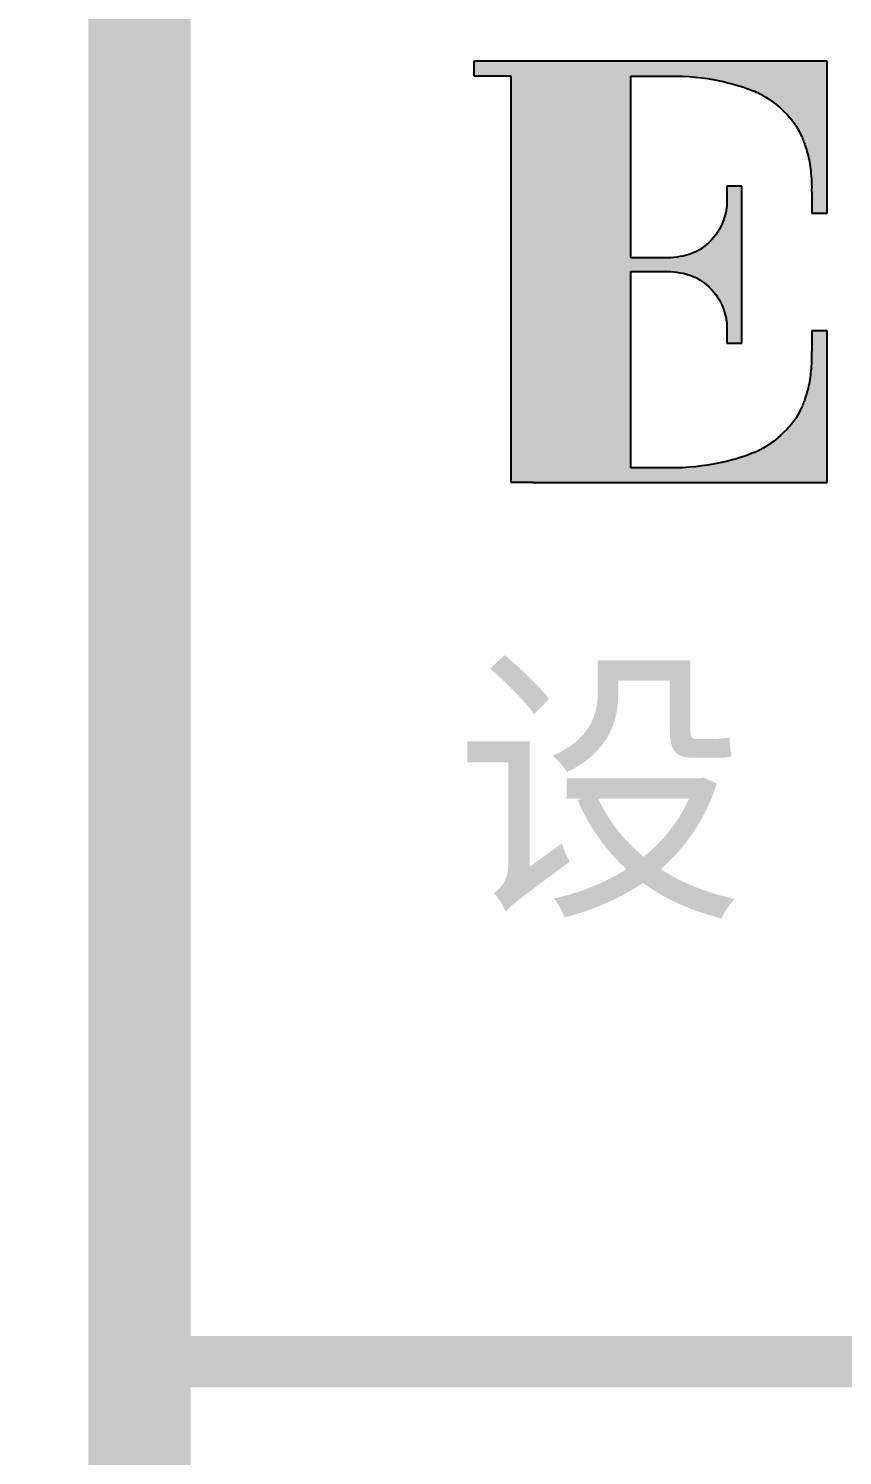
# Model space of a CAD drawing. Extents: x -8792 to 174344, y -43961 to 62816.
# Drawn here: x 71084 to 72992, y 34494 to 37840 of the extents above; entities that cross this region are included whole.
import ezdxf
from ezdxf.enums import TextEntityAlignment as Align
from ezdxf.xclip import XClip

# ---------------------------------------------------------------- set-up
doc = ezdxf.new("R2010")
doc.units = 0
doc.header["$LTSCALE"] = 50
doc.header["$XCLIPFRAME"] = 0
doc.linetypes.add('DOT2', pattern=[0.125, 0, -0.125])
for name, color, linetype in [('#幕墙线-平面', 7, 'Continuous'), ('#标注', 1, 'Continuous'), ('2017_11-sheet-LOGO$0$C-SHET-TTLB', 11, 'Continuous'), ('2017_11-sheet-R$0$C-SHET-TTLB', 11, 'Continuous'), ('A-FLOR-OTLN', 4, 'DOT2'), ('C-SHET-SHBD', 11, 'Continuous'), ('C-SHET-TTLB', 11, 'Continuous'), ('DIM', 173, 'Continuous'), ('吊顶', 7, 'Continuous'), ('通-图框-文字', 4, 'Continuous')]:
    doc.layers.add(name, color=color, linetype=linetype)
doc.styles.add('2017_11-sheet-LOGO$0$黑体', font='')
doc.styles.add('XD-2008', font='xd-hzs.shx', dxfattribs={"width": 0.7, "bigfont": 'xd-hztxt.shx'})
doc.styles.add('XD2008', font='@1romans.shx', dxfattribs={"width": 0.7, "bigfont": '!hztxt.shx'})
doc.styles.get('2017_11-sheet-LOGO$0$黑体').set_extended_font_data('SimHei')

# ---------------------------------------------------------------- blocks, each defined once
blk = doc.blocks.new('A$Cbd8d7c8c')
at = {"layer": 'A-FLOR-OTLN', "color": 8}
blk.add_lwpolyline([(-22721.2, -15689.9), (-43719.4, -33393.2, 0.413756), (-43991.6, -36561, 0.189672), (122158.2, -126683, 0.414786), (124666, -124719.5), (133885.2, -48361.9, 0.379931), (116453.3, -23207.9, 0.236452)], format="xyb", dxfattribs=at)
at = {"layer": '吊顶', "const_width": 3}
blk.add_lwpolyline([(36525.2, -42886.2, 0.056654), (31389.8, -41079.3), (30859.1, -40957.8, -0.112536), (21289.5, -36343.7, -0.028917), (3039, -19971, 0.413532), (-633.6, -19953.4), (-31397.9, -50352.8, 0.414781), (-31416.3, -54033.3, 0.170492), (123964.3, -129414.7, 0.412564), (126841.2, -127143.2), (136317.5, -48655.6, 1.269195), (87076.8, -54393.3)], format="xyb", dxfattribs=at)
blk = doc.blocks.new('A$C80b62fe7')
at = {"layer": '#幕墙线-平面'}
for points in [[(-78821.9, 63164.4, 0.005574), (-75982.2, 59854.4, 0.004935), (-73406.8, 56977.1, 0.059294), (-38419.2, 26758.1, 0.058599), (2176, 5784.2, 0.058599)], [(-80806.3, 61500, 0.005574), (-77929, 58146.2, 0.004935), (-75319.6, 55230.8, 0.059294), (-39868.7, 24611.7, 0.058599), (1264.1, 3360.1, 0.058599)], [(-81572.5, 60857.4, 0.005574), (-78680.7, 57486.7, 0.004935), (-76058.1, 54556.5, 0.059294), (-40428.3, 23782.9, 0.058599), (912, 2424.1, 0.058599)], [(-83556.9, 59193, 0.005574), (-80627.5, 55778.5, 0.004935), (-77970.8, 52810.2, 0.059294), (-41877.8, 21636.5, 0.058599), (0, 0, 0.058599)], [(-83756.1, 59025.9, 0.005574), (-80823, 55607, 0.004935), (-78162.8, 52634.9, 0.059294), (-42023.3, 21421, 0.058599), (-91.5, -243.3, 0.058599)]]:
    blk.add_lwpolyline(points, format="xyb", dxfattribs=at)
blk.add_arc((71051.6, 188867.4), 195350, 213.426702, 249.381401, dxfattribs=at)
blk = doc.blocks.new('A$C8c38d97e')
at = {"layer": '#幕墙线-平面', "color": 4, "ltscale": 10}
for points in [[(-149873.4, -125692.4, 0.005574), (-147033.8, -129002.4, 0.004935), (-144458.4, -131879.8, 0.059294), (-109470.8, -162098.8, 0.058599), (-68875.6, -183072.6, 0.058599)], [(-151857.8, -127356.8, 0.005574), (-148980.6, -130710.6, 0.004935), (-146371.1, -133626.1, 0.059294), (-110920.3, -164245.2, 0.058599), (-69787.5, -185496.8, 0.058599)], [(-152624, -127999.4, 0.005574), (-149732.3, -131370.2, 0.004935), (-147109.6, -134300.3, 0.059294), (-111479.9, -165073.9, 0.058599), (-70139.6, -186432.7, 0.058599)], [(-154608.5, -129663.8, 0.005574), (-151679.1, -133078.4, 0.004935), (-149022.4, -136046.6, 0.059294), (-112929.4, -167220.3, 0.058599), (-71051.6, -188856.8, 0.058599)]]:
    blk.add_lwpolyline(points, format="xyb", dxfattribs=at)
at = {"layer": 'DIM', "color": 4, "ltscale": 10}
blk.add_blockref('A$C80b62fe7', (-71051.6, -188856.8), dxfattribs=at)
blk = doc.blocks.new('YREYTRTJHGJHGJ')
at = {"layer": '#标注', "ltscale": 300}
blk.add_blockref('A$C8c38d97e', (917729.6, 422226.7), dxfattribs=at)
blk = doc.blocks.new('华东院_土建2018EcadiA3_2022_02-sheet-LOGO', base_point=(415.294, 161.488))
at = {"layer": '2017_11-sheet-LOGO$0$C-SHET-TTLB'}
h = blk.add_hatch(color=256, dxfattribs=at)
h.dxf.hatch_style = 2
edge = h.paths.add_edge_path()
edge.add_spline(control_points=[(343.92, 176.734), (343.92, 176.734), (343.92, 176.563), (343.92, 176.563), (343.92, 176.563), (344.352, 176.563), (344.352, 176.563), (344.352, 176.563), (344.352, 175.639), (344.352, 175.639), (344.352, 175.639), (344.352, 172.887), (344.352, 172.887), (344.352, 172.887), (344.352, 171.797), (344.352, 171.797), (344.352, 171.797), (344.612, 171.797), (344.612, 171.797), (344.612, 171.797), (344.612, 171.793), (344.612, 171.793), (344.612, 171.793), (345.765, 171.793), (345.765, 171.793), (345.765, 171.793), (348.061, 171.793), (348.061, 171.793), (348.061, 171.793), (348.061, 173.573), (348.061, 173.573), (348.061, 173.573), (347.882, 173.573), (347.882, 173.573), (347.882, 173.573), (347.882, 173.329), (347.882, 173.329), (347.882, 173.329), (347.881, 173.329), (347.881, 173.329), (347.881, 173.329), (347.881, 173.271), (347.881, 173.271), (347.881, 173.271), (347.881, 173.271), (347.881, 173.271), (347.881, 173.193), (347.875, 173.12), (347.866, 173.053), (347.862, 172.987), (347.845, 172.916), (347.824, 172.85), (347.817, 172.823), (347.809, 172.795), (347.799, 172.77), (347.794, 172.752), (347.789, 172.737), (347.782, 172.721), (347.773, 172.695), (347.763, 172.672), (347.752, 172.651), (347.709, 172.559), (347.646, 172.463), (347.556, 172.384), (347.553, 172.381), (347.55, 172.379), (347.547, 172.376), (347.536, 172.366), (347.526, 172.355), (347.514, 172.345), (347.445, 172.281), (347.367, 172.227), (347.283, 172.181), (347.283, 172.181), (347.28, 172.18), (347.276, 172.176), (347.273, 172.175), (347.271, 172.175), (347.269, 172.174), (347.256, 172.168), (347.236, 172.159), (347.21, 172.148), (347.082, 172.093), (346.79, 171.991), (346.368, 171.968), (346.368, 171.968), (345.765, 171.968), (345.765, 171.968), (345.765, 171.968), (345.76, 171.968), (345.76, 171.968), (345.76, 171.968), (345.76, 173.154), (345.76, 173.154), (345.76, 173.154), (345.76, 173.154), (345.76, 173.154), (345.76, 173.154), (345.76, 174.267), (345.76, 174.267), (345.76, 174.267), (346.231, 174.267), (346.231, 174.267), (346.316, 174.261), (346.431, 174.244), (346.531, 174.193), (346.759, 174.067), (346.844, 173.874), (346.874, 173.734), (346.876, 173.724), (346.878, 173.715), (346.879, 173.706), (346.884, 173.679), (346.886, 173.645), (346.886, 173.637), (346.886, 173.637), (346.886, 173.428), (346.886, 173.428), (346.886, 173.428), (347.003, 173.428), (347.003, 173.428), (347.003, 173.428), (347.003, 173.429), (347.003, 173.429), (347.003, 173.429), (347.063, 173.429), (347.063, 173.429), (347.063, 173.429), (347.063, 174.348), (347.063, 174.348), (347.063, 174.348), (347.063, 174.349), (347.063, 174.349), (347.063, 174.349), (347.063, 175.267), (347.063, 175.267), (347.063, 175.267), (347.003, 175.267), (347.003, 175.267), (347.003, 175.267), (347.003, 175.268), (347.003, 175.268), (347.003, 175.268), (346.886, 175.268), (346.886, 175.268), (346.886, 175.268), (346.886, 175.06), (346.886, 175.06), (346.886, 175.051), (346.884, 175.017), (346.879, 174.991), (346.878, 174.982), (346.876, 174.973), (346.874, 174.963), (346.844, 174.824), (346.759, 174.63), (346.531, 174.503), (346.431, 174.453), (346.316, 174.436), (346.231, 174.429), (346.231, 174.429), (345.76, 174.429), (345.76, 174.429), (345.76, 174.429), (345.76, 175.353), (345.76, 175.353), (345.76, 175.353), (345.76, 175.353), (345.76, 175.353), (345.76, 175.353), (345.76, 176.559), (345.76, 176.559), (345.76, 176.559), (345.761, 176.559), (345.761, 176.559), (345.761, 176.559), (345.761, 176.559), (345.761, 176.559), (345.761, 176.559), (346.203, 176.559), (346.203, 176.559), (346.203, 176.559), (346.368, 176.559), (346.368, 176.559), (346.79, 176.536), (347.082, 176.434), (347.21, 176.381), (347.236, 176.369), (347.256, 176.36), (347.269, 176.354), (347.271, 176.353), (347.273, 176.352), (347.276, 176.35), (347.28, 176.347), (347.283, 176.346), (347.283, 176.346), (347.367, 176.302), (347.445, 176.246), (347.514, 176.183), (347.526, 176.172), (347.536, 176.162), (347.547, 176.152), (347.55, 176.149), (347.553, 176.146), (347.556, 176.144), (347.646, 176.065), (347.709, 175.968), (347.752, 175.877), (347.763, 175.855), (347.773, 175.832), (347.782, 175.807), (347.789, 175.791), (347.794, 175.775), (347.799, 175.757), (347.809, 175.731), (347.817, 175.704), (347.824, 175.677), (347.845, 175.611), (347.862, 175.541), (347.866, 175.474), (347.876, 175.4), (347.882, 175.318), (347.881, 175.229), (347.881, 175.229), (347.881, 175.229), (347.881, 175.229), (347.881, 175.229), (347.881, 175.198), (347.881, 175.198), (347.881, 175.198), (347.882, 175.198), (347.882, 175.198), (347.882, 175.198), (347.882, 174.953), (347.882, 174.953), (347.882, 174.953), (348.061, 174.953), (348.061, 174.953), (348.061, 174.953), (348.061, 176.734), (348.061, 176.734), (348.061, 176.734), (345.761, 176.734), (345.761, 176.734), (345.761, 176.734), (343.92, 176.734), (343.92, 176.734)], knot_values=[0, 0, 0, 0, 1, 1, 1, 2, 2, 2, 3, 3, 3, 4, 4, 4, 5, 5, 5, 6, 6, 6, 7, 7, 7, 8, 8, 8, 9, 9, 9, 10, 10, 10, 11, 11, 11, 12, 12, 12, 13, 13, 13, 14, 14, 14, 15, 15, 15, 16, 16, 16, 17, 17, 17, 18, 18, 18, 19, 19, 19, 20, 20, 20, 21, 21, 21, 22, 22, 22, 23, 23, 23, 24, 24, 24, 25, 25, 25, 26, 26, 26, 27, 27, 27, 28, 28, 28, 29, 29, 29, 30, 30, 30, 31, 31, 31, 32, 32, 32, 33, 33, 33, 34, 34, 34, 35, 35, 35, 36, 36, 36, 37, 37, 37, 38, 38, 38, 39, 39, 39, 40, 40, 40, 41, 41, 41, 42, 42, 42, 43, 43, 43, 44, 44, 44, 45, 45, 45, 46, 46, 46, 47, 47, 47, 48, 48, 48, 49, 49, 49, 50, 50, 50, 51, 51, 51, 52, 52, 52, 53, 53, 53, 54, 54, 54, 55, 55, 55, 56, 56, 56, 57, 57, 57, 58, 58, 58, 59, 59, 59, 60, 60, 60, 61, 61, 61, 62, 62, 62, 63, 63, 63, 64, 64, 64, 65, 65, 65, 66, 66, 66, 67, 67, 67, 68, 68, 68, 69, 69, 69, 70, 70, 70, 71, 71, 71, 72, 72, 72, 73, 73, 73, 74, 74, 74, 75, 75, 75, 76, 76, 76, 77, 77, 77, 78, 78, 78, 79, 79, 79, 80, 80, 80, 81, 81, 81, 82, 82, 82, 82], degree=3, periodic=0)
blk.add_lwpolyline([(340.294, 161.488, 0.6, 0.6, 0), (415.294, 161.488, 0.9, 0.9, 0)], format="xyseb", dxfattribs=at)
for points in [[(343.92, 176.734), (343.92, 176.734), (343.92, 176.563), (343.92, 176.563)], [(345.761, 176.734), (345.761, 176.734), (343.92, 176.734), (343.92, 176.734)], [(348.061, 176.734), (348.061, 176.734), (345.761, 176.734), (345.761, 176.734)], [(348.061, 174.953), (348.061, 174.953), (348.061, 176.734), (348.061, 176.734)], [(343.92, 176.563), (343.92, 176.563), (344.352, 176.563), (344.352, 176.563)], [(344.352, 176.563), (344.352, 176.563), (344.352, 175.639), (344.352, 175.639)], [(345.76, 175.353), (345.76, 175.353), (345.76, 176.559), (345.76, 176.559)], [(345.76, 176.559), (345.76, 176.559), (345.761, 176.559), (345.761, 176.559)], [(345.761, 176.559), (345.761, 176.559), (345.761, 176.559), (345.761, 176.559)], [(345.761, 176.559), (345.761, 176.559), (346.203, 176.559), (346.203, 176.559)], [(346.203, 176.559), (346.203, 176.559), (346.368, 176.559), (346.368, 176.559)], [(346.368, 176.559), (346.79, 176.536), (347.082, 176.434), (347.21, 176.381)], [(347.21, 176.381), (347.236, 176.369), (347.256, 176.36), (347.269, 176.354)], [(347.269, 176.354), (347.271, 176.353), (347.273, 176.352), (347.276, 176.35)], [(347.276, 176.35), (347.28, 176.347), (347.283, 176.346), (347.283, 176.346)], [(347.283, 176.346), (347.367, 176.302), (347.445, 176.246), (347.514, 176.183)], [(347.514, 176.183), (347.526, 176.172), (347.536, 176.162), (347.547, 176.152)], [(347.547, 176.152), (347.55, 176.149), (347.553, 176.146), (347.556, 176.144)], [(347.556, 176.144), (347.646, 176.065), (347.709, 175.968), (347.752, 175.877)], [(347.752, 175.877), (347.763, 175.855), (347.773, 175.832), (347.782, 175.807)], [(347.782, 175.807), (347.789, 175.791), (347.794, 175.775), (347.799, 175.757)], [(347.799, 175.757), (347.809, 175.731), (347.817, 175.704), (347.824, 175.677)], [(347.824, 175.677), (347.845, 175.611), (347.862, 175.541), (347.866, 175.474)], [(344.352, 175.639), (344.352, 175.639), (344.352, 172.887), (344.352, 172.887)], [(345.76, 174.429), (345.76, 174.429), (345.76, 175.353), (345.76, 175.353)], [(345.76, 175.353), (345.76, 175.353), (345.76, 175.353), (345.76, 175.353)], [(347.866, 175.474), (347.876, 175.4), (347.882, 175.318), (347.881, 175.229)], [(347.003, 175.268), (347.003, 175.268), (346.886, 175.268), (346.886, 175.268)], [(346.886, 175.268), (346.886, 175.268), (346.886, 175.06), (346.886, 175.06)], [(347.003, 175.267), (347.003, 175.267), (347.003, 175.268), (347.003, 175.268)], [(347.063, 175.267), (347.063, 175.267), (347.003, 175.267), (347.003, 175.267)], [(347.063, 174.349), (347.063, 174.349), (347.063, 175.267), (347.063, 175.267)], [(347.881, 175.229), (347.881, 175.229), (347.881, 175.229), (347.881, 175.229)], [(347.881, 175.229), (347.881, 175.229), (347.881, 175.198), (347.881, 175.198)], [(347.881, 175.198), (347.881, 175.198), (347.882, 175.198), (347.882, 175.198)], [(347.882, 175.198), (347.882, 175.198), (347.882, 174.953), (347.882, 174.953)], [(346.879, 174.991), (346.878, 174.982), (346.876, 174.973), (346.874, 174.963)], [(346.886, 175.06), (346.886, 175.051), (346.884, 175.017), (346.879, 174.991)], [(346.874, 174.963), (346.844, 174.824), (346.759, 174.63), (346.531, 174.503)], [(347.882, 174.953), (347.882, 174.953), (348.061, 174.953), (348.061, 174.953)], [(346.531, 174.503), (346.431, 174.453), (346.316, 174.436), (346.231, 174.429)], [(346.231, 174.429), (346.231, 174.429), (345.76, 174.429), (345.76, 174.429)], [(347.063, 174.348), (347.063, 174.348), (347.063, 174.349), (347.063, 174.349)], [(347.063, 173.429), (347.063, 173.429), (347.063, 174.348), (347.063, 174.348)], [(345.76, 173.154), (345.76, 173.154), (345.76, 174.267), (345.76, 174.267)], [(345.76, 174.267), (345.76, 174.267), (346.231, 174.267), (346.231, 174.267)], [(346.231, 174.267), (346.316, 174.261), (346.431, 174.244), (346.531, 174.193)], [(346.531, 174.193), (346.759, 174.067), (346.844, 173.874), (346.874, 173.734)], [(346.874, 173.734), (346.876, 173.724), (346.878, 173.715), (346.879, 173.706)], [(346.879, 173.706), (346.884, 173.679), (346.886, 173.645), (346.886, 173.637)], [(346.886, 173.637), (346.886, 173.637), (346.886, 173.428), (346.886, 173.428)], [(348.061, 173.573), (348.061, 173.573), (347.882, 173.573), (347.882, 173.573)], [(347.882, 173.573), (347.882, 173.573), (347.882, 173.329), (347.882, 173.329)], [(348.061, 171.793), (348.061, 171.793), (348.061, 173.573), (348.061, 173.573)], [(346.886, 173.428), (346.886, 173.428), (347.003, 173.428), (347.003, 173.428)], [(347.003, 173.428), (347.003, 173.428), (347.003, 173.429), (347.003, 173.429)], [(347.003, 173.429), (347.003, 173.429), (347.063, 173.429), (347.063, 173.429)], [(347.882, 173.329), (347.882, 173.329), (347.881, 173.329), (347.881, 173.329)], [(347.881, 173.329), (347.881, 173.329), (347.881, 173.271), (347.881, 173.271)], [(345.76, 171.968), (345.76, 171.968), (345.76, 173.154), (345.76, 173.154)], [(345.76, 173.154), (345.76, 173.154), (345.76, 173.154), (345.76, 173.154)], [(347.881, 173.271), (347.881, 173.193), (347.875, 173.12), (347.866, 173.053)], [(347.881, 173.271), (347.881, 173.271), (347.881, 173.271), (347.881, 173.271)], [(347.866, 173.053), (347.862, 172.987), (347.845, 172.916), (347.824, 172.85)], [(344.352, 172.887), (344.352, 172.887), (344.352, 171.797), (344.352, 171.797)], [(347.824, 172.85), (347.817, 172.823), (347.809, 172.795), (347.799, 172.77)], [(347.752, 172.651), (347.709, 172.559), (347.646, 172.463), (347.556, 172.384)], [(347.782, 172.721), (347.773, 172.695), (347.763, 172.672), (347.752, 172.651)], [(347.799, 172.77), (347.794, 172.752), (347.789, 172.737), (347.782, 172.721)], [(347.514, 172.345), (347.445, 172.281), (347.367, 172.227), (347.283, 172.181)], [(347.547, 172.376), (347.536, 172.366), (347.526, 172.355), (347.514, 172.345)], [(347.556, 172.384), (347.553, 172.381), (347.55, 172.379), (347.547, 172.376)], [(347.21, 172.148), (347.082, 172.093), (346.79, 171.991), (346.368, 171.968)], [(347.269, 172.174), (347.256, 172.168), (347.236, 172.159), (347.21, 172.148)], [(347.276, 172.176), (347.273, 172.175), (347.271, 172.175), (347.269, 172.174)], [(347.283, 172.181), (347.283, 172.181), (347.28, 172.18), (347.276, 172.176)], [(345.765, 171.968), (345.765, 171.968), (345.76, 171.968), (345.76, 171.968)], [(346.368, 171.968), (346.368, 171.968), (345.765, 171.968), (345.765, 171.968)], [(344.352, 171.797), (344.352, 171.797), (344.612, 171.797), (344.612, 171.797)], [(344.612, 171.797), (344.612, 171.797), (344.612, 171.793), (344.612, 171.793)], [(344.612, 171.793), (344.612, 171.793), (345.765, 171.793), (345.765, 171.793)], [(345.765, 171.793), (345.765, 171.793), (348.061, 171.793), (348.061, 171.793)]]:
    blk.add_open_spline(points, degree=3, dxfattribs=at)
at = {"layer": '2017_11-sheet-LOGO$0$C-SHET-TTLB', "style": '2017_11-sheet-LOGO$0$黑体'}
blk.add_text('设', height=2.5, dxfattribs=at).set_placement((343.697, 166.968))
blk = doc.blocks.new('华东院_土建2018EcadiA3_2021_06-sheet-R', base_point=(415, 5))
at = {"layer": '2017_11-sheet-R$0$C-SHET-TTLB'}
blk.add_blockref('华东院_土建2018EcadiA3_2022_02-sheet-LOGO', (415.294, 161.488), dxfattribs=at)
blk = doc.blocks.new('A$Ce60f285c')
at = {"layer": 'C-SHET-TTLB'}
blk.add_lwpolyline([(345, 297, 1.2, 1.2, 0), (345, 10.011, 0.9, 0.9, 0)], format="xyseb", dxfattribs=at)
blk.add_blockref('华东院_土建2018EcadiA3_2021_06-sheet-R', (420, 10), dxfattribs=at)
at = {"layer": 'C-SHET-SHBD', "style": 'XD2008', "width": 0.7}
for tag, p in [('审定人', (345.736, 128.403)), ('设总', (345.736, 118.195)), ('审核人', (345.736, 107.963)), ('专业负责人', (345.736, 97.755)), ('校对人', (345.736, 87.546)), ('设计人', (345.736, 77.639))]:
    blk.add_attdef(tag, p, '', height=2.8, dxfattribs=at)
for tag, p in [('工程编号', (368.416, 27.046)), ('阶段', (404.414, 27.046)), ('专业', (404.414, 19.691))]:
    blk.add_attdef(tag, text='', height=3.5, dxfattribs=at).set_placement(p, align=Align.MIDDLE_CENTER)
at = {"layer": 'C-SHET-SHBD', "style": 'XD2008', "width": 0.7, "flags": 1}
blk.add_attdef('日期', text='', height=3.5, dxfattribs=at).set_placement((368.416, 13.426), align=Align.MIDDLE_CENTER)
at = {"layer": '通-图框-文字', "style": 'XD-2008', "width": 0.7}
for tag, p in [('建设单位', (383.408, 70.61)), ('项目名称', (383.282, 58.428))]:
    blk.add_attdef(tag, text='', height=5, dxfattribs=at).set_placement(p, align=Align.MIDDLE_CENTER)
blk = doc.blocks.new('A$C6049850a')
at = {"ltscale": 10}
blk.add_blockref('A$Ce60f285c', (0, 0), dxfattribs=at)

msp = doc.modelspace()

# ---------------------------------------------------------------- block references
at = {"layer": '#标注'}
ref = msp.add_blockref('YREYTRTJHGJHGJ', (-766994.43, -250411.907), dxfattribs=dict(at, rotation=2.26207874639474))
XClip(ref).set_block_clipping_path([(790553.3850553273, 239365.612041783), (815332.0306575815, 238386.824614519), (816518.4351891705, 268421.4333664164), (791739.7895869162, 269400.2207936805)])
ref = msp.add_blockref('YREYTRTJHGJHGJ', (-724429.98, -234561.783), dxfattribs=dict(at, rotation=2.26207874639474))
XClip(ref).set_block_clipping_path([(833483.2964343688, 248054.4846429515), (842551.4429226406, 247696.2815388036), (843367.2232565779, 243462.2307252493), (843527.843377959, 242779.6569264114), (843924.7368298272, 241365.7736953347), (844670.5054151326, 239294.8419141726), (844233.8452026015, 238201.3897226577), (842645.6329333016, 234372.5923410893), (833001.624850845, 235860.6526296224)])
at = {"ltscale": 10, "xscale": 200, "yscale": 200, "zscale": 200}
msp.add_blockref('A$C6049850a', (2344.035, 1416.464), dxfattribs=at)
at = {"ltscale": 10}
ref = msp.add_blockref('A$Cbd8d7c8c', (-20242.468, 78224.561), dxfattribs=at)
XClip(ref).set_block_clipping_path([(33737.5024453482, -58253.8739175466), (58527.5008306247, -28195.842069268)])
ref = msp.add_blockref('A$Cbd8d7c8c', (22321.982, 94074.685), dxfattribs=at)
XClip(ref).set_block_clipping_path([(76291.0063025201, -72283.9918497168), (103268.9259821397, -47877.3086105986)])

doc.saveas('drawing.dxf')
